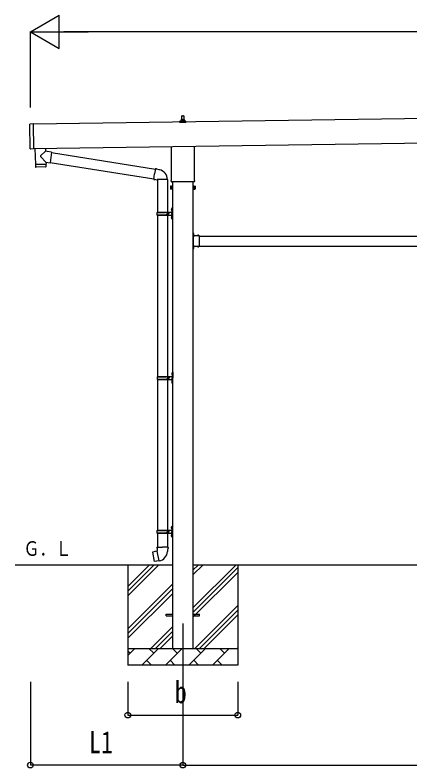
# Model space of a CAD drawing. Units: millimetres, scale not verified. Extents: x -16820 to 16820, y -11880 to 11880.
# Drawn here: x -7727 to -5358, y -6627 to -2112 of the extents above; entities that cross this region are included whole.
import ezdxf
from ezdxf.enums import TextEntityAlignment as Align

# ---------------------------------------------------------------- set-up
doc = ezdxf.new("R2010")
doc.units = ezdxf.units.MM
doc.header["$LTSCALE"] = 50
for name, color, linetype in [('0-4_YKK_12', 2, 'Continuous'), ('0-5_YKK_13', 4, 'Continuous'), ('0-6_YKK_A1', 4, 'Continuous'), ('0-7_YKK_D', 6, 'Continuous')]:
    doc.layers.add(name, color=color, linetype=linetype)
doc.styles.add('ＭＳ ゴシック', font='')
doc.styles.get('ＭＳ ゴシック').set_extended_font_data('MS Gothic')

msp = doc.modelspace()

# ---------------------------------------------------------------- linework, layer by layer
at = {"layer": '0-4_YKK_12'}
msp.add_line((-6720.77, -5759.84), (-6720.77, -6259.84), dxfattribs=at)
at = {"layer": '0-5_YKK_13'}
for p, q in [((-6739.02, -2756.08), (-6739.02, -2748.36)), ((-6738.64, -2747.58), (-6702.9, -2747.58)), ((-6738.26, -2747.39), (-6731.54, -2745.76)), ((-6731.15, -2745.58), (-6710.39, -2745.58)), ((-6730.77, -2744.79), (-6730.77, -2740.58)), ((-6729.77, -2740.58), (-6711.77, -2740.58)), ((-6726.77, -2740.58), (-6726.05, -2717.05)), ((-6725.05, -2716.08), (-6716.5, -2716.08)), ((-6715.5, -2717.05), (-6714.77, -2740.58)), ((-6710.77, -2744.79), (-6710.77, -2740.58)), ((-6703.29, -2747.39), (-6710.01, -2745.76)), ((-6702.52, -2756.08), (-6702.52, -2748.36)), ((-7635.76, -2914.09), (-7637.87, -2766.11)), ((-7617.89, -2764.82), (-7636.88, -2765.09)), ((-6702.52, -2756.08), (-6739.02, -2756.08)), ((-7544.67, -2910.71), (-7544.06, -2928.9)), ((-7508.46, -2933.96), (-7517.43, -2997.02)), ((-6789.07, -3100.07), (-6789.07, -2899.41)), ((-6652.47, -2897.46), (-6652.47, -3100.07)), ((-7541.91, -2993.54), (-7573.4, -2961.03)), ((-7508.72, -2935.79), (-6884.64, -3035.15)), ((-7605.44, -3008.68), (-7604.78, -3021.72)), ((-7544.17, -3022.65), (-7601.68, -3024.57)), ((-7600.98, -3007.54), (-7600.92, -3008.53)), ((-7546.01, -3005.7), (-7545.99, -3006.7)), ((-7541.91, -2993.54), (-7517.43, -2997.02)), ((-7541.91, -2993.54), (-7541.51, -3005.55)), ((-7517.17, -2995.2), (-6895.06, -3094.25)), ((-6895.38, -3096.06), (-6889.85, -3064.7)), ((-6884.32, -3033.33), (-6889.85, -3064.7)), ((-6884.32, -3033.33), (-6883.18, -3031.35)), ((-6883.18, -3031.35), (-6879.61, -3031.98)), ((-6879.61, -3031.98), (-6879.2, -3034.33)), ((-6864.69, -3037.15), (-6863, -3038.78)), ((-6863, -3038.78), (-6860.88, -3039.23)), ((-6895.38, -3096.06), (-6894.99, -3098.32)), ((-6895.38, -3096.06), (-6890.23, -3096.88)), ((-6894.99, -3098.32), (-6891.42, -3098.94)), ((-6891.42, -3098.94), (-6890.23, -3096.88)), ((-6890.23, -3096.88), (-6875.63, -3099.19)), ((-6875.63, -3099.19), (-6873.42, -3098.21)), ((-6813.12, -3098.6), (-6874.31, -3098.6)), ((-6873.27, -3098.6), (-6873.27, -3292.85)), ((-6813.27, -3098.6), (-6813.27, -3292.85)), ((-6790.77, -3108.84), (-6790.77, -3103.34)), ((-6652.84, -3112.34), (-6788.71, -3112.34)), ((-6650.77, -3103.34), (-6650.77, -3108.84)), ((-6794.77, -3138.34), (-6794.01, -3137.02)), ((-6794.77, -3138.34), (-6794.77, -3155.34)), ((-6794.77, -3155.34), (-6794.01, -3156.65)), ((-6787.77, -3141.93), (-6794.01, -3141.93)), ((-6787.77, -3151.75), (-6794.01, -3151.75)), ((-6787.77, -3156.65), (-6794.01, -3156.65)), ((-6785.27, -3156.04), (-6787.77, -3156.04)), ((-6656.27, -3156.04), (-6653.77, -3156.04)), ((-6653.77, -3141.93), (-6647.53, -3141.93)), ((-6653.77, -3151.75), (-6647.53, -3151.75)), ((-6653.77, -3156.65), (-6647.53, -3156.65)), ((-6646.77, -3138.34), (-6647.53, -3137.02)), ((-6646.77, -3155.34), (-6647.53, -3156.65)), ((-6646.77, -3138.34), (-6646.77, -3155.34)), ((-6876.27, -3294.85), (-6825.94, -3294.85)), ((-6875.27, -3292.85), (-6789.27, -3292.85)), ((-6875.27, -3292.85), (-6875.27, -3294.85)), ((-6816.27, -3292.85), (-6816.27, -3297.35)), ((-6808.27, -3292.85), (-6808.27, -3301.85)), ((-6789.57, -3275.7), (-6787.53, -3276.7)), ((-6788.3, -3273.7), (-6787.67, -3273.7)), ((-6788.3, -3273.7), (-6788.3, -3282)), ((-6788.3, -3282), (-6787.67, -3282)), ((-6787.67, -3273.7), (-6787.67, -3282)), ((-6787.67, -3273.7), (-6787.27, -3274.1)), ((-6787.67, -3282), (-6787.27, -3281.6)), ((-6787.53, -3276.7), (-6786.92, -3277.85)), ((-6787.27, -3269.85), (-6784.27, -3268.35)), ((-6787.27, -3269.85), (-6787.27, -3301.85)), ((-6787.27, -3274.1), (-6787.27, -3281.6)), ((-6784.27, -3268.35), (-6784.27, -3301.85)), ((-6784.27, -3268.35), (-6783.27, -3268.35)), ((-6783.27, -3268.35), (-6783.27, -3301.85)), ((-6876.27, -3308.85), (-6825.94, -3308.85)), ((-6875.27, -3310.85), (-6875.27, -3308.85)), ((-6875.27, -3310.85), (-6789.27, -3310.85)), ((-6873.27, -3310.85), (-6873.27, -4278.34)), ((-6816.27, -3297.35), (-6814.27, -3297.35)), ((-6816.27, -3310.85), (-6816.27, -3306.35)), ((-6816.27, -3306.35), (-6814.27, -3306.35)), ((-6814.27, -3297.35), (-6814.27, -3301.85)), ((-6814.27, -3306.35), (-6814.27, -3301.85)), ((-6813.27, -3310.85), (-6813.27, -4278.34)), ((-6808.27, -3297.35), (-6805.27, -3297.35)), ((-6808.27, -3310.85), (-6808.27, -3301.85)), ((-6808.27, -3306.35), (-6805.27, -3306.35)), ((-6805.27, -3297.35), (-6805.27, -3301.85)), ((-6805.27, -3306.35), (-6805.27, -3301.85)), ((-6789.57, -3323.7), (-6787.53, -3324.7)), ((-6788.3, -3321.7), (-6787.67, -3321.7)), ((-6788.3, -3321.7), (-6788.3, -3330)), ((-6788.3, -3330), (-6787.67, -3330)), ((-6787.67, -3321.7), (-6787.67, -3330)), ((-6787.67, -3321.7), (-6787.27, -3322.1)), ((-6787.67, -3330), (-6787.27, -3329.6)), ((-6787.53, -3324.7), (-6786.92, -3325.85)), ((-6787.27, -3333.85), (-6787.27, -3301.85)), ((-6787.27, -3322.1), (-6787.27, -3329.6)), ((-6787.27, -3333.85), (-6784.27, -3335.35)), ((-6784.27, -3335.35), (-6784.27, -3301.85)), ((-6784.27, -3335.35), (-6783.27, -3335.35)), ((-6783.27, -3335.35), (-6783.27, -3301.85)), ((-6656.67, -3419.34), (-6658.27, -3419.34)), ((-6658.27, -3423.84), (-6656.67, -3423.84)), ((-6656.67, -3424.84), (-6658.27, -3424.84)), ((-6652.57, -3426.84), (-6658.27, -3426.84)), ((-6656.67, -3428.84), (-6658.27, -3428.84)), ((-6658.27, -3429.84), (-6656.67, -3429.84)), ((-6656.67, -3436.3), (-6656.67, -3419.34)), ((-6656.67, -3422.8), (-6656.67, -3430.87)), ((-6656.67, -3425.71), (-6654.01, -3424.39)), ((-6656.67, -3427.96), (-6654.01, -3429.29)), ((-6655.81, -3422.1), (-6655.97, -3422.1)), ((-6620.27, -3434.74), (-6656.67, -3434.74)), ((-6656.27, -3436.34), (-6653.27, -3436.34)), ((-6656.27, -3445.12), (-6656.27, -3438.34)), ((-6656.27, -3487.12), (-6656.27, -3446.55)), ((-6655.81, -3431.57), (-6655.97, -3431.57)), ((-6633.01, -3433.88), (-6633.01, -3434.04)), ((-6624.24, -3434.74), (-6632.31, -3434.74)), ((-6629.4, -3434.74), (-6630.72, -3432.08)), ((-6627.15, -3434.74), (-6625.82, -3432.08)), ((-6623.54, -3433.88), (-6623.54, -3434.04)), ((-6620.27, -3445.12), (-6620.27, -3434.74)), ((-6620.27, -3487.12), (-6620.27, -3446.55)), ((-6656.67, -3504.84), (-6658.27, -3504.84)), ((-6656.67, -3508.84), (-6658.27, -3508.84)), ((-6656.67, -3514.34), (-6658.27, -3514.34)), ((-6656.67, -3514.34), (-6656.67, -3497.38)), ((-6620.27, -3498.94), (-6656.67, -3498.94)), ((-6656.67, -3502.8), (-6656.67, -3510.87)), ((-6656.67, -3505.71), (-6654.01, -3504.39)), ((-6656.67, -3507.96), (-6654.01, -3509.29)), ((-6656.27, -3495.34), (-6656.27, -3488.55)), ((-6653.27, -3497.34), (-6656.27, -3497.34)), ((-6655.81, -3502.1), (-6655.97, -3502.1)), ((-6655.81, -3511.57), (-6655.97, -3511.57)), ((-6633.01, -3499.8), (-6633.01, -3499.64)), ((-6624.24, -3498.94), (-6632.31, -3498.94)), ((-6629.4, -3498.94), (-6630.72, -3501.6)), ((-6627.15, -3498.94), (-6625.82, -3501.6)), ((-6623.54, -3499.8), (-6623.54, -3499.64)), ((-6620.27, -3498.94), (-6620.27, -3488.55)), ((-6873.77, -4280.34), (-6823.44, -4280.34)), ((-6872.77, -4278.34), (-6786.77, -4278.34)), ((-6872.77, -4278.34), (-6872.77, -4280.34)), ((-6813.77, -4278.34), (-6813.77, -4282.84)), ((-6813.77, -4282.84), (-6811.77, -4282.84)), ((-6811.77, -4282.84), (-6811.77, -4287.34)), ((-6811.77, -4291.84), (-6811.77, -4287.34)), ((-6805.77, -4278.34), (-6805.77, -4287.34)), ((-6805.77, -4282.84), (-6802.77, -4282.84)), ((-6805.77, -4296.34), (-6805.77, -4287.34)), ((-6802.77, -4282.84), (-6802.77, -4287.34)), ((-6802.77, -4291.84), (-6802.77, -4287.34)), ((-6787.07, -4261.19), (-6785.03, -4262.19)), ((-6785.8, -4259.19), (-6785.17, -4259.19)), ((-6785.8, -4259.19), (-6785.8, -4267.49)), ((-6785.8, -4267.49), (-6785.17, -4267.49)), ((-6785.17, -4259.19), (-6785.17, -4267.49)), ((-6785.17, -4259.19), (-6784.77, -4259.59)), ((-6785.17, -4267.49), (-6784.77, -4267.09)), ((-6785.03, -4262.19), (-6784.42, -4263.34)), ((-6784.77, -4255.34), (-6781.77, -4253.84)), ((-6784.77, -4255.34), (-6784.77, -4287.34)), ((-6784.77, -4259.59), (-6784.77, -4267.09)), ((-6784.77, -4319.34), (-6784.77, -4287.34)), ((-6781.77, -4253.84), (-6781.77, -4287.34)), ((-6781.77, -4253.84), (-6780.77, -4253.84)), ((-6781.77, -4320.84), (-6781.77, -4287.34)), ((-6780.77, -4253.84), (-6780.77, -4287.34)), ((-6780.77, -4320.84), (-6780.77, -4287.34)), ((-6873.77, -4294.34), (-6823.44, -4294.34)), ((-6873.27, -4296.33), (-6873.27, -5200.84)), ((-6872.77, -4296.34), (-6872.77, -4294.34)), ((-6872.77, -4296.34), (-6786.77, -4296.34)), ((-6813.77, -4296.34), (-6813.77, -4291.84)), ((-6813.77, -4291.84), (-6811.77, -4291.84)), ((-6813.27, -4296.33), (-6813.27, -5200.84)), ((-6805.77, -4291.84), (-6802.77, -4291.84)), ((-6787.07, -4309.19), (-6785.03, -4310.19)), ((-6785.8, -4307.19), (-6785.17, -4307.19)), ((-6785.8, -4307.19), (-6785.8, -4315.49)), ((-6785.8, -4315.49), (-6785.17, -4315.49)), ((-6785.17, -4307.19), (-6785.17, -4315.49)), ((-6785.17, -4307.19), (-6784.77, -4307.59)), ((-6785.17, -4315.49), (-6784.77, -4315.09)), ((-6785.03, -4310.19), (-6784.42, -4311.34)), ((-6784.77, -4307.59), (-6784.77, -4315.09)), ((-6784.77, -4319.34), (-6781.77, -4320.84)), ((-6781.77, -4320.84), (-6780.77, -4320.84)), ((-6789.57, -5183.69), (-6787.53, -5184.69)), ((-6788.3, -5181.69), (-6787.67, -5181.69)), ((-6788.3, -5181.69), (-6788.3, -5189.99)), ((-6788.3, -5189.99), (-6787.67, -5189.99)), ((-6787.67, -5181.69), (-6787.67, -5189.99)), ((-6787.67, -5181.69), (-6787.27, -5182.09)), ((-6787.67, -5189.99), (-6787.27, -5189.59)), ((-6787.53, -5184.69), (-6786.92, -5185.84)), ((-6787.27, -5177.84), (-6784.27, -5176.34)), ((-6787.27, -5177.84), (-6787.27, -5209.84)), ((-6787.27, -5182.09), (-6787.27, -5189.59)), ((-6784.27, -5176.34), (-6784.27, -5209.84)), ((-6784.27, -5176.34), (-6783.27, -5176.34)), ((-6783.27, -5176.34), (-6783.27, -5209.84)), ((-6876.27, -5202.84), (-6825.94, -5202.84)), ((-6876.27, -5216.84), (-6825.94, -5216.84)), ((-6875.27, -5200.84), (-6789.27, -5200.84)), ((-6875.27, -5200.84), (-6875.27, -5202.84)), ((-6875.27, -5218.84), (-6875.27, -5216.84)), ((-6875.27, -5218.84), (-6789.27, -5218.84)), ((-6873.27, -5218.84), (-6873.27, -5303.76)), ((-6816.27, -5200.84), (-6816.27, -5205.34)), ((-6816.27, -5205.34), (-6814.27, -5205.34)), ((-6816.27, -5218.84), (-6816.27, -5214.34)), ((-6816.27, -5214.34), (-6814.27, -5214.34)), ((-6814.27, -5205.34), (-6814.27, -5209.84)), ((-6814.27, -5214.34), (-6814.27, -5209.84)), ((-6813.27, -5218.84), (-6813.27, -5303.76)), ((-6808.27, -5200.84), (-6808.27, -5209.84)), ((-6808.27, -5205.34), (-6805.27, -5205.34)), ((-6808.27, -5218.84), (-6808.27, -5209.84)), ((-6808.27, -5214.34), (-6805.27, -5214.34)), ((-6805.27, -5205.34), (-6805.27, -5209.84)), ((-6805.27, -5214.34), (-6805.27, -5209.84)), ((-6789.57, -5231.69), (-6787.53, -5232.69)), ((-6788.3, -5229.69), (-6787.67, -5229.69)), ((-6788.3, -5229.69), (-6788.3, -5237.99)), ((-6787.67, -5229.69), (-6787.67, -5237.99)), ((-6787.67, -5229.69), (-6787.27, -5230.09)), ((-6787.53, -5232.69), (-6786.92, -5233.84)), ((-6787.27, -5241.84), (-6787.27, -5209.84)), ((-6787.27, -5230.09), (-6787.27, -5237.59)), ((-6784.27, -5243.34), (-6784.27, -5209.84)), ((-6783.27, -5243.34), (-6783.27, -5209.84)), ((-6788.3, -5237.99), (-6787.67, -5237.99)), ((-6787.67, -5237.99), (-6787.27, -5237.59)), ((-6787.27, -5241.84), (-6784.27, -5243.34)), ((-6784.27, -5243.34), (-6783.27, -5243.34)), ((-6873.86, -5326.97), (-6901.73, -5332.22)), ((-6875.12, -5303.76), (-6877.27, -5304.55)), ((-6877.27, -5304.55), (-6877.27, -5308.16)), ((-6877.27, -5308.16), (-6875.03, -5308.98)), ((-6875.12, -5303.76), (-6843.27, -5303.76)), ((-6875.12, -5303.76), (-6875.03, -5308.98)), ((-6875.03, -5308.98), (-6874.77, -5323.76)), ((-6874.77, -5323.76), (-6873.42, -5325.76)), ((-6863.51, -5384.26), (-6873.64, -5326.79)), ((-6873.62, -5325.97), (-6873.62, -5326.67)), ((-6873.42, -5325.76), (-6873.45, -5325.77)), ((-6811.42, -5303.76), (-6843.27, -5303.76)), ((-6813.08, -5325.71), (-6813.16, -5327.87)), ((-6811.77, -5323.76), (-6813.08, -5325.71)), ((-6809.27, -5308.16), (-6811.51, -5308.98)), ((-6811.42, -5303.76), (-6809.27, -5304.55)), ((-6809.27, -5304.55), (-6809.27, -5308.16)), ((-6901.73, -5332.22), (-6902.54, -5333.39)), ((-6902.54, -5333.39), (-6892.92, -5387.94)), ((-6888.99, -5329.61), (-6889.2, -5329.86)), ((-6878.9, -5386.86), (-6879.18, -5386.7)), ((-6863.2, -5385.03), (-6863.45, -5384.36)), ((-6820.77, -5705.34), (-6783.27, -5705.34)), ((-6820.77, -5714.34), (-6820.77, -5705.34)), ((-6820.77, -5714.34), (-6783.27, -5714.34)), ((-6658.27, -5705.34), (-6620.77, -5705.34)), ((-6658.27, -5714.34), (-6620.77, -5714.34)), ((-6620.77, -5714.34), (-6620.77, -5705.34))]:
    msp.add_line(p, q, dxfattribs=at)
for points in [[(-7617.89, -2764.82), (-7615.75, -2914.81), (-7634.74, -2915.08)], [(-7608.63, -2912.85), (-7605.47, -3007.69), (-7541.51, -3005.55)], [(-7544.06, -2928.9), (-7546.15, -2930.67), (-7573.37, -2953.7)], [(-7508.46, -2933.96), (-7534.38, -2930.27), (-7544.06, -2928.9)], [(-7541.27, -3019.61), (-7541.48, -3006.55), (-7605.44, -3008.68)], [(-6884.32, -3033.33), (-6879.2, -3034.33), (-6864.69, -3037.15)], [(-6787.77, -3156.65), (-6787.77, -3137.02), (-6794.01, -3137.02)], [(-6787.77, -3156.04), (-6787.77, -3137.64), (-6785.27, -3137.64)], [(-6653.77, -3156.04), (-6653.77, -3137.64), (-6656.27, -3137.64)], [(-6653.77, -3156.65), (-6653.77, -3137.02), (-6647.53, -3137.02)], [(-6789.57, -3279.99), (-6787.53, -3279), (-6786.92, -3277.85)], [(-6789.57, -3327.99), (-6787.53, -3327), (-6786.92, -3325.85)], [(-6658.27, -3434.34), (-6658.27, -3428.34), (-6658.27, -3425.34), (-6658.27, -3419.34)], [(-6656.27, -3438.34), (-6653.27, -3438.34), (-6653.27, -3434.74)], [(-6658.27, -3514.34), (-6658.27, -3508.34), (-6658.27, -3505.34), (-6658.27, -3499.34)], [(-6656.27, -3495.34), (-6653.27, -3495.34), (-6653.27, -3498.94)], [(-6787.07, -4265.49), (-6785.03, -4264.49), (-6784.42, -4263.34)], [(-6787.07, -4313.49), (-6785.03, -4312.49), (-6784.42, -4311.34)], [(-6789.57, -5187.99), (-6787.53, -5186.99), (-6786.92, -5185.84)], [(-6789.57, -5235.99), (-6787.53, -5234.99), (-6786.92, -5233.84)], [(-6811.42, -5303.76), (-6811.51, -5308.98), (-6811.77, -5323.76)], [(-6886.74, -5329.39), (-6887.02, -5329.24), (-6888.99, -5329.61)], [(-6863.78, -5384.17), (-6891.76, -5388.77), (-6892.92, -5387.94)], [(-6876.71, -5386.29), (-6876.92, -5386.53), (-6878.9, -5386.86)]]:
    msp.add_lwpolyline(points, dxfattribs=at)
for points in [[(-6785.27, -3157.34), (-6785.27, -3136.34), (-6783.27, -3136.34), (-6783.27, -3157.34)], [(-6656.27, -3157.34), (-6656.27, -3136.34), (-6658.27, -3136.34), (-6658.27, -3157.34)]]:
    msp.add_lwpolyline(points, close=True, dxfattribs=at)
for centre, radius, start, end in [((-6738.02, -2748.36), 1, 103.62699, 180), ((-6731.77, -2744.79), 1, 283.62699, 0), ((-6726.69, -2741.21), 4.13, 90, 171.17633), ((-6729.77, -2741.58), 1, 90, 180), ((-6725.05, -2717.08), 1, 90, 178.60509), ((-6717.44, -2740.58), 4.83, 133.60282, 180), ((-6724.1, -2740.58), 4.83, 0, 46.39718), ((-6716.5, -2717.08), 1, 1.39491, 90), ((-6714.86, -2741.21), 4.13, 8.82367, 90), ((-6711.77, -2741.58), 1, 0, 90), ((-6709.77, -2744.79), 1, 180, 256.37301), ((-6703.52, -2748.36), 1, 0, 76.37301), ((-7636.87, -2766.09), 1, 90.81845, 180.81845), ((-7634.76, -2914.08), 1, 180.81845, 270.81845), ((-7569.99, -2957.38), 5, 132.56466, 226.88314), ((-7601.78, -3021.57), 3, 182.90915, 271.95747), ((-7544.27, -3019.65), 3, 271.90915, 0.90915), ((-6873.42, -3098.21), 60.3, 359.62495, 78), ((-6786.77, -3103.34), 4, 125.09963, 180), ((-6786.77, -3108.84), 4, 180, 194.47751), ((-6786.77, -3108.84), 4, 194.47751, 241.04498), ((-6654.77, -3108.84), 4, 298.95502, 345.52249), ((-6654.77, -3103.34), 4, 0, 54.90037), ((-6654.77, -3108.84), 4, 345.52249, 0), ((-6790.43, -3139.48), 4.34, 145.61575, 214.38425), ((-6790.43, -3154.2), 4.34, 145.61575, 214.38425), ((-6778.53, -3146.84), 16.24, 162.41205, 197.58795), ((-6651.12, -3139.48), 4.34, 325.61575, 34.38425), ((-6663.01, -3146.84), 16.24, 342.41205, 17.58795), ((-6651.12, -3154.2), 4.34, 325.61575, 34.38425), ((-6827.52, -3301.85), 49.25, 171.82876, 180.00002), ((-6825.94, -3292.85), 2, 270, 359.99998), ((-6783.97, -3277.85), 6, 136.21765, 223.78235), ((-6789.27, -3290.85), 2, 270, 359.99998), ((-6827.52, -3301.85), 49.25, 180.00002, 188.17127), ((-6825.94, -3310.85), 2, 0.00005, 90.00004), ((-6783.97, -3325.85), 6, 136.21765, 223.78235), ((-6789.27, -3312.85), 2, 0.00005, 90.00004), ((-6655.97, -3422.8), 0.7, 90, 180), ((-6655.97, -3430.87), 0.7, 180, 270), ((-6655.81, -3422.96), 0.862, 39.12355, 90), ((-6655.81, -3430.71), 0.862, 270, 320.87645), ((-6660.57, -3426.84), 7, 0, 39.12355), ((-6660.57, -3426.84), 7, 320.87645, 0), ((-6656.27, -3434.34), 2, 180, 270), ((-6656.97, -3445.84), 1, 314.427, 45.573), ((-6632.31, -3434.04), 0.7, 180, 270), ((-6632.14, -3433.88), 0.862, 129.12355, 180), ((-6628.27, -3438.64), 7, 90, 129.12355), ((-6628.27, -3438.64), 7, 50.87645, 90), ((-6624.24, -3434.04), 0.7, 270, 0), ((-6624.4, -3433.88), 0.862, 0, 50.87645), ((-6619.57, -3445.84), 1, 134.427, 225.573), ((-6656.27, -3499.34), 2, 90, 180), ((-6655.97, -3502.8), 0.7, 90, 180), ((-6655.97, -3510.87), 0.7, 180, 270), ((-6656.97, -3487.84), 1, 314.427, 45.573), ((-6655.81, -3502.96), 0.862, 39.12355, 90), ((-6655.81, -3510.71), 0.862, 270, 320.87645), ((-6660.57, -3506.84), 7, 0, 39.12355), ((-6660.57, -3506.84), 7, 320.87645, 0), ((-6632.31, -3499.64), 0.7, 90, 180), ((-6632.14, -3499.8), 0.862, 180, 230.87645), ((-6628.27, -3495.04), 7, 230.87645, 270), ((-6628.27, -3495.04), 7, 270, 309.12355), ((-6624.24, -3499.64), 0.7, 0, 90), ((-6624.4, -3499.8), 0.862, 309.12355, 0), ((-6619.57, -3487.84), 1, 134.427, 225.573), ((-6825.02, -4287.34), 49.25, 171.82876, 180.00002), ((-6825.02, -4287.34), 49.25, 180.00002, 188.17127), ((-6823.44, -4278.34), 2, 270, 359.99998), ((-6781.47, -4263.34), 6, 136.21765, 223.78235), ((-6786.77, -4276.34), 2, 270, 359.99998), ((-6823.44, -4296.34), 2, 0.00005, 90.00004), ((-6781.47, -4311.34), 6, 136.21765, 223.78235), ((-6786.77, -4298.34), 2, 0.00005, 90.00004), ((-6783.97, -5185.84), 6, 136.21765, 223.78235), ((-6827.52, -5209.84), 49.25, 171.82876, 180.00002), ((-6827.52, -5209.84), 49.25, 180.00002, 188.17127), ((-6825.94, -5200.84), 2, 270, 359.99998), ((-6825.94, -5218.84), 2, 0.00005, 90.00004), ((-6783.97, -5233.84), 6, 136.21765, 223.78235), ((-6789.27, -5198.84), 2, 270, 359.99998), ((-6789.27, -5220.84), 2, 0.00005, 90.00004), ((-6873.92, -5326.67), 0.3, 280.66842, 0), ((-6873.42, -5325.97), 0.2, 100, 180), ((-6873.42, -5325.76), 60.3, 279.96938, 358), ((-6863.73, -5384.47), 0.3, 20, 99.33158), ((-6863.02, -5384.96), 0.2, 200, 279.96938)]:
    msp.add_arc(centre, radius, start, end, dxfattribs=at)
at = {"layer": '0-6_YKK_A1'}
for p, q in [((3166.09, -2612.21), (-7617.87, -2766.21)), ((-7615.8, -2911.22), (3168.16, -2757.17)), ((-6783.27, -3112.34), (-6783.27, -5909.84)), ((-6658.27, -5909.84), (-6658.27, -3112.34)), ((-6620.27, -3436.84), (-3821.27, -3436.84)), ((-6653.27, -3496.84), (-6657.77, -3496.84)), ((-6620.27, -3496.84), (-3821.27, -3496.84)), ((-6783.27, -5409.84), (-7727.43, -5409.84)), ((-7050.77, -5409.84), (-7050.77, -6009.84)), ((-7050.77, -5594.89), (-6865.72, -5409.84)), ((-7050.77, -5566.6), (-6894.01, -5409.84)), ((-7050.77, -5538.32), (-6922.29, -5409.84)), ((-3783.27, -5409.84), (-6658.27, -5409.84)), ((-6658.27, -5664.94), (-6403.17, -5409.84)), ((-6658.27, -5466.95), (-6601.16, -5409.84)), ((-6658.27, -5438.66), (-6629.45, -5409.84)), ((-6390.77, -5409.84), (-6390.77, -6009.84)), ((-6658.27, -5693.22), (-6390.77, -5425.72)), ((-6658.27, -5721.51), (-6390.77, -5454.01)), ((-7050.77, -5792.88), (-6783.27, -5525.38)), ((-7050.77, -5821.16), (-6783.27, -5553.66)), ((-7050.77, -5849.45), (-6783.27, -5581.95)), ((-6648.61, -5909.84), (-6390.77, -5652)), ((-6620.33, -5909.84), (-6390.77, -5680.28)), ((-6592.05, -5909.84), (-6390.77, -5708.56)), ((-6913.17, -5909.84), (-6783.27, -5779.94)), ((-6884.89, -5909.84), (-6783.27, -5808.22)), ((-6856.6, -5909.84), (-6783.27, -5836.51)), ((-7050.77, -5909.84), (-6390.77, -5909.84)), ((-7050.77, -5952.73), (-7007.88, -5909.84)), ((-6966.46, -6009.84), (-6866.46, -5909.84)), ((-6895.01, -5938.39), (-6923.56, -5909.84)), ((-6825.04, -6009.84), (-6725.04, -5909.84)), ((-6753.59, -5938.39), (-6782.14, -5909.84)), ((-6683.61, -6009.84), (-6583.61, -5909.84)), ((-6612.17, -5938.39), (-6640.72, -5909.84)), ((-6542.19, -6009.84), (-6442.19, -5909.84)), ((-6470.75, -5938.39), (-6499.3, -5909.84)), ((-6394.06, -5909.84), (-6390.77, -5906.55)), ((-7036.43, -5938.39), (-7050.77, -5924.05)), ((-6937.9, -5981.28), (-6909.35, -6009.84)), ((-6796.48, -5981.28), (-6767.93, -6009.84)), ((-6655.06, -5981.28), (-6626.51, -6009.84)), ((-6513.64, -5981.28), (-6485.09, -6009.84)), ((-6390.77, -6009.84), (-7050.77, -6009.84))]:
    msp.add_line(p, q, dxfattribs=at)
msp.add_lwpolyline([(-6653.27, -3436.84), (-6657.77, -3436.84), (-6657.77, -3496.84)], dxfattribs=at)
at = {"layer": '0-7_YKK_D'}
for p, q in [((-7635.36, -2211.73), (-7462.16, -2111.73)), ((-7462.16, -2311.73), (-7462.16, -2111.73)), ((-7635.36, -2666.45), (-7635.36, -2210.73)), ((-7635.36, -2211.73), (-7462.16, -2311.73)), ((-7635.36, -2211.73), (-7288.95, -2211.73)), ((2985.65, -2211.73), (-7435.36, -2211.73)), ((-7635.36, -6110.84), (-7635.36, -6610.84)), ((-7050.77, -6109.84), (-7050.77, -6310.84)), ((-6720.77, -6109.84), (-6720.77, -6610.84)), ((-6720.77, -6109.84), (-6720.77, -6610.84)), ((-6390.77, -6109.84), (-6390.77, -6310.84)), ((-7050.77, -6309.84), (-6390.77, -6309.84)), ((-6720.77, -6609.84), (-7635.36, -6609.84)), ((-6720.77, -6609.84), (-3720.77, -6609.84))]:
    msp.add_line(p, q, dxfattribs=at)
for centre in [(-7050.77, -6309.84), (-6390.77, -6309.84), (-7635.36, -6609.84), (-6720.77, -6609.84), (-6720.77, -6609.84)]:
    msp.add_circle(centre, 17, dxfattribs=at)

# ---------------------------------------------------------------- texts
at = {"layer": '0-6_YKK_A1', "style": 'ＭＳ ゴシック', "width": 0.8}
msp.add_text('Ｇ．Ｌ', height=87.98, dxfattribs=at).set_placement((-7676.7, -5381.39), align=Align.BOTTOM_LEFT)
at = {"layer": '0-7_YKK_D', "style": 'ＭＳ ゴシック', "width": 0.8}
for s, p in [('b', (-6768.77, -6277.84)), ('L1', (-7283.67, -6577.84))]:
    msp.add_text(s, height=132, dxfattribs=at).set_placement(p, align=Align.BOTTOM_LEFT)

doc.saveas('drawing.dxf')
